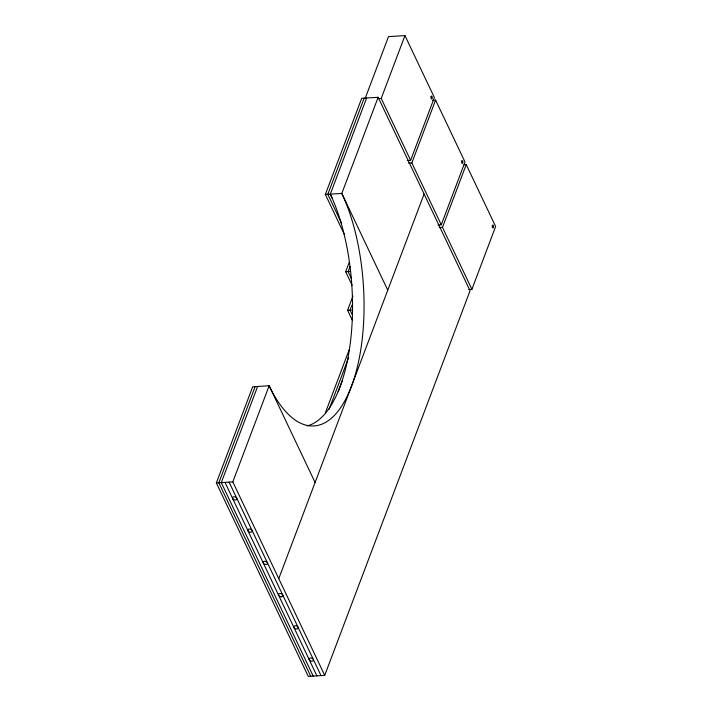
<?xml version="1.0" encoding="UTF-8"?>
<svg xmlns="http://www.w3.org/2000/svg" width="712" height="712" viewBox="0 0 712 712"><rect width="100%" height="100%" fill="white"/><g stroke="black" fill="none" stroke-linecap="round" stroke-linejoin="round"><path stroke-width="1.07" d="M378.143 97.286L470.053 290.754L324.717 675.368L308.269 676.4L216.359 482.923L252.689 386.776L269.145 385.744A136.615 58.072 86.4 0 0 351.434 386.331A136.615 58.072 86.4 0 0 341.813 193.441L378.143 97.286L361.687 98.309L325.357 194.465L344.377 234.497M255.154 386.616L218.824 482.772L310.735 676.249M364.161 98.158L327.823 194.314L341.609 223.337M365.167 98.416L388.512 36.623L404.959 35.6L434.373 97.517L410.637 160.334L407.344 160.538M257.628 386.465L221.29 482.62L313.2 676.088M307.228 425.892A136.615 58.072 86.4 0 0 351.123 335.752A136.615 58.072 86.4 0 0 330.297 194.154L366.627 98.007M324.717 675.368L232.815 481.899L269.145 385.744L315.096 482.478M410.637 160.334L381.223 98.416L404.959 35.6M352.093 285.281L345.667 271.735L349.103 262.63M350.046 266.519L348.132 271.583L351.345 278.356M352.182 319.991L347.59 310.316L352.938 296.147M351.968 305.101L350.055 310.165L351.897 314.028M437.978 225.028L441.271 224.823L411.856 162.906L435.593 100.089L432.3 100.294M325.357 412.827L349.316 349.414M328.997 409.551L348.64 357.575M338.147 391.725L342.267 380.813M278.766 578.634L424.103 194.02M441.271 224.823L465.007 162.007L435.593 100.089M468.621 289.526L471.905 289.321L442.49 227.395L466.227 164.579L464.037 164.721M471.905 289.321L495.641 226.505L466.227 164.579M377.93 98.621L381.223 98.416M408.563 163.11L411.856 162.906M325.357 194.465L341.813 193.441L387.764 290.176M439.206 227.6L442.49 227.395M345.667 271.735L350.598 271.432M347.59 310.316L351.701 310.058M216.359 482.923L232.815 481.899M280.893 596.727L281.436 596.727A2.278 1.504 20.7 0 0 282.21 594.324A2.278 1.504 20.7 0 0 278.597 594.182A2.278 1.504 20.7 0 0 280.875 596.709L281.436 596.727M330.297 194.154L332.192 198.159M229.113 482.131L321.014 675.599M224.992 482.389L316.902 675.857M431.054 96.779A1.442 0.614 86.4 0 0 431.695 98.941A1.442 0.614 86.4 0 0 432.122 96.779A1.442 0.614 86.4 0 0 431.054 96.779M461.696 161.268A1.442 0.614 86.4 0 0 462.337 163.431A1.442 0.614 86.4 0 0 462.756 161.277A1.442 0.614 86.4 0 0 461.696 161.268M492.33 225.757A1.442 0.614 86.4 0 0 492.971 227.929A1.442 0.614 86.4 0 0 493.398 225.766A1.442 0.614 86.4 0 0 492.33 225.757M309.515 660.149A2.278 1.504 20.7 0 0 313.298 660.656A2.278 1.504 20.7 0 0 311.091 658.022A2.278 1.504 20.7 0 0 309.515 660.149M294.198 627.904A2.278 1.504 20.7 0 0 297.981 628.411A2.278 1.504 20.7 0 0 295.774 625.777A2.278 1.504 20.7 0 0 294.198 627.904M263.556 563.414A2.278 1.504 20.7 0 0 267.347 563.922A2.278 1.504 20.7 0 0 265.14 561.279A2.278 1.504 20.7 0 0 263.556 563.414M248.239 531.17A2.278 1.504 20.7 0 0 252.021 531.677A2.278 1.504 20.7 0 0 249.823 529.034A2.278 1.504 20.7 0 0 248.239 531.17M232.922 498.925A2.278 1.504 20.7 0 0 236.704 499.432A2.278 1.504 20.7 0 0 234.506 496.789A2.278 1.504 20.7 0 0 232.922 498.925"/></g></svg>
